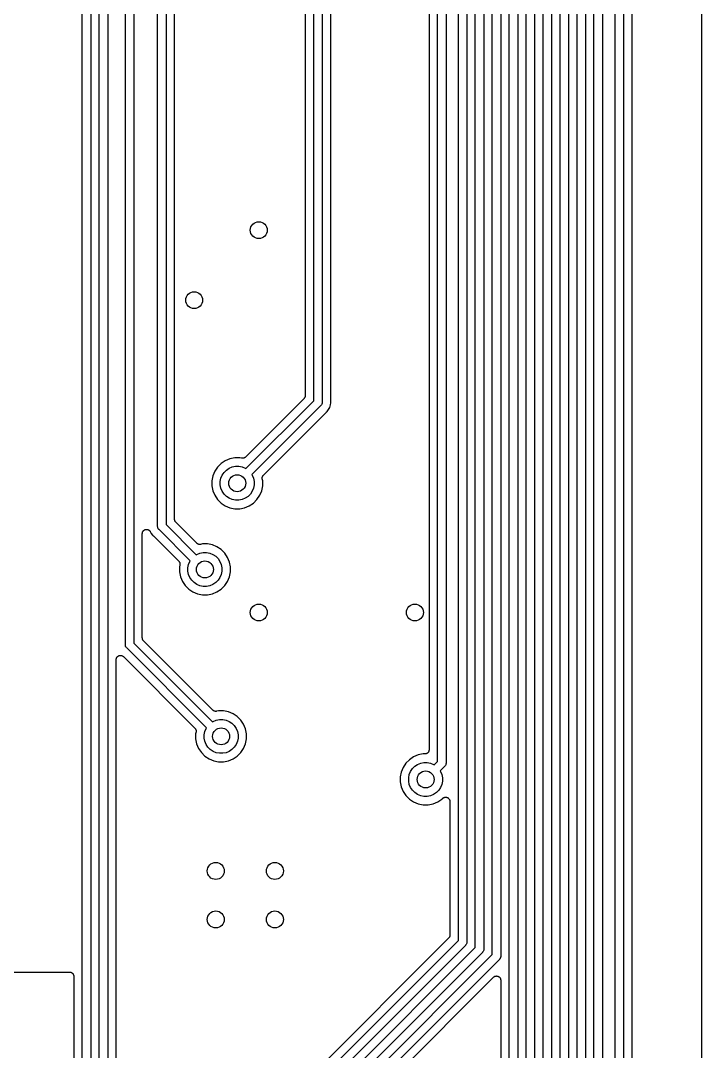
# Model space of a CAD drawing. Extents: x 49 to 143, y -158 to -38.
# Drawn here: x 126.84 to 142.9, y -110.17 to -85.86 of the extents above; entities that cross this region are included whole.
import ezdxf

# ---------------------------------------------------------------- set-up
doc = ezdxf.new("R2010")
doc.units = 0
doc.layers.add('BLACK', color=7, linetype='CONTINUOUS')

msp = doc.modelspace()

# ---------------------------------------------------------------- linework, layer by layer
at = {"layer": 'BLACK', "linetype": 'CONTINUOUS'}
for p, q in [((142.904, -38.2115), (142.904, -147.211)), ((140.57, -49.0926), (140.57, -118.458)), ((140.87, -116.438), (140.87, -49.0634)), ((141.07, -49.0269), (141.07, -116.438)), ((141.27, -116.31), (141.27, -49.0416)), ((140.37, -118.494), (140.37, -49.1291)), ((139.57, -119.152), (139.57, -55.1617)), ((139.77, -55.1252), (139.77, -119.116)), ((139.97, -118.986), (139.97, -54.996)), ((140.17, -54.9595), (140.17, -118.95)), ((139.37, -56.3693), (139.37, -119.281)), ((139.17, -119.318), (139.17, -56.4058)), ((129.313, -91.0771), (129.313, -63.4023)), ((129.513, -63.4023), (129.513, -100.543)), ((138.57, -63.6718), (138.57, -119.613)), ((138.77, -119.484), (138.77, -63.5427)), ((138.97, -63.5061), (138.97, -119.447)), ((138.37, -119.649), (138.37, -63.7084)), ((137.97, -107.888), (137.97, -64.045)), ((138.17, -64.0084), (138.17, -107.924)), ((137.17, -107.556), (137.17, -67.5513)), ((137.37, -67.5148), (137.37, -107.593)), ((137.57, -107.722), (137.57, -67.3856)), ((137.77, -67.3491), (137.77, -107.758)), ((136.479, -72.1747), (136.479, -103.059)), ((136.679, -103.337), (136.679, -72.0504)), ((136.879, -72.0139), (136.879, -103.373)), ((130.075, -87.8791), (130.075, -73.9433)), ((130.275, -73.9433), (130.275, -97.7486)), ((130.475, -97.6243), (130.475, -74.1085)), ((128.697, -113.224), (128.697, -79.3777)), ((128.897, -79.3412), (128.897, -113.26)), ((128.297, -113.058), (128.297, -79.5434)), ((128.497, -79.5069), (128.497, -113.094)), ((133.758, -94.8276), (133.758, -82.0834)), ((133.958, -82.0469), (133.958, -94.8641)), ((134.158, -94.8494), (134.158, -82.0616)), ((133.558, -82.2077), (133.558, -94.7033)), ((130.075, -97.7851), (130.075, -87.8791)), ((130.075, -87.8791), (130.075, -87.8791)), ((129.313, -100.579), (129.313, -91.0771)), ((129.313, -91.0771), (129.313, -91.0771)), ((133.529, -94.774), (132.147, -96.1556)), ((133.535, -94.7669), (133.529, -94.774)), ((133.541, -94.7598), (133.535, -94.7669)), ((133.546, -94.7507), (133.541, -94.7589)), ((133.541, -94.7589), (133.541, -94.7594)), ((133.541, -94.7594), (133.541, -94.7598)), ((133.55, -94.7427), (133.546, -94.7507)), ((133.553, -94.7329), (133.55, -94.7417)), ((133.55, -94.7417), (133.55, -94.7422)), ((133.55, -94.7422), (133.55, -94.7427)), ((133.556, -94.7241), (133.553, -94.7329)), ((133.557, -94.7139), (133.556, -94.7231)), ((133.556, -94.7231), (133.556, -94.7236)), ((133.556, -94.7236), (133.556, -94.7241)), ((133.558, -94.7047), (133.557, -94.7139)), ((133.558, -94.7033), (133.558, -94.7036)), ((133.558, -94.7036), (133.558, -94.7037)), ((133.558, -94.7037), (133.558, -94.7037)), ((133.558, -94.7037), (133.558, -94.7047)), ((132.157, -96.429), (133.758, -94.8276)), ((133.925, -94.9432), (132.298, -96.5704)), ((133.929, -94.9401), (133.925, -94.9432)), ((133.942, -94.9248), (133.929, -94.9401)), ((133.95, -94.9094), (133.942, -94.9248)), ((133.951, -94.9075), (133.95, -94.9094)), ((133.957, -94.8886), (133.951, -94.9075)), ((133.958, -94.8739), (133.957, -94.8801)), ((133.957, -94.8801), (133.957, -94.8886)), ((133.958, -94.8641), (133.958, -94.869)), ((133.958, -94.869), (133.958, -94.8739)), ((133.958, -94.8739), (133.958, -94.8739)), ((134.071, -95.0822), (134.109, -95.0365)), ((134.109, -95.0365), (134.137, -94.9844)), ((134.137, -94.9844), (134.154, -94.9278)), ((134.154, -94.9278), (134.158, -94.8788)), ((134.158, -94.8536), (134.158, -94.8494)), ((134.158, -94.8578), (134.158, -94.8536)), ((134.158, -94.8592), (134.158, -94.8578)), ((134.159, -94.869), (134.158, -94.8592)), ((134.158, -94.8787), (134.159, -94.869)), ((134.158, -94.8788), (134.158, -94.8787)), ((132.571, -96.5798), (134.056, -95.095)), ((134.056, -95.095), (134.057, -95.094)), ((134.057, -95.094), (134.061, -95.0914)), ((134.061, -95.0914), (134.064, -95.0884)), ((134.064, -95.0884), (134.071, -95.0822)), ((131.669, -96.2423), (131.571, -96.3079)), ((131.778, -96.1971), (131.669, -96.2423)), ((131.894, -96.174), (131.778, -96.1971)), ((132.012, -96.174), (131.894, -96.174)), ((132.057, -96.1829), (132.012, -96.174)), ((132.066, -96.1838), (132.057, -96.1829)), ((132.075, -96.1848), (132.066, -96.1838)), ((132.076, -96.1848), (132.075, -96.1848)), ((132.086, -96.1839), (132.076, -96.1848)), ((132.076, -96.1848), (132.076, -96.1848)), ((132.095, -96.1831), (132.086, -96.1839)), ((132.096, -96.183), (132.095, -96.183)), ((132.095, -96.183), (132.095, -96.1831)), ((132.105, -96.1803), (132.096, -96.183)), ((132.114, -96.1777), (132.105, -96.1803)), ((132.123, -96.173), (132.114, -96.1773)), ((132.114, -96.1773), (132.114, -96.1775)), ((132.114, -96.1775), (132.114, -96.1777)), ((132.131, -96.1687), (132.123, -96.173)), ((132.132, -96.1682), (132.131, -96.1684)), ((132.131, -96.1684), (132.131, -96.1687)), ((132.139, -96.1624), (132.132, -96.1682)), ((132.146, -96.1565), (132.139, -96.1624)), ((132.147, -96.1559), (132.146, -96.1565)), ((132.147, -96.1556), (132.147, -96.1559)), ((132.147, -96.1559), (132.147, -96.1559)), ((132.147, -96.1559), (132.147, -96.1559)), ((131.421, -96.4898), (131.376, -96.599)), ((131.487, -96.3915), (131.421, -96.4898)), ((131.571, -96.3079), (131.487, -96.3915)), ((131.642, -96.519), (131.698, -96.4633)), ((131.698, -96.4633), (131.764, -96.4195)), ((131.764, -96.4195), (131.836, -96.3894)), ((131.836, -96.3894), (131.914, -96.374)), ((131.914, -96.374), (131.992, -96.374)), ((131.992, -96.374), (132.07, -96.3894)), ((132.07, -96.3894), (132.142, -96.4195)), ((132.142, -96.4195), (132.157, -96.429)), ((131.376, -96.599), (131.353, -96.7149)), ((131.353, -96.7149), (131.353, -96.8331)), ((131.553, -96.7346), (131.568, -96.6573)), ((131.553, -96.8134), (131.553, -96.7346)), ((131.568, -96.6573), (131.599, -96.5845)), ((131.599, -96.5845), (131.642, -96.519)), ((132.298, -96.5704), (132.307, -96.5845)), ((132.307, -96.5845), (132.338, -96.6573)), ((132.338, -96.6573), (132.353, -96.7346)), ((132.353, -96.7346), (132.353, -96.8134)), ((132.542, -96.6492), (132.543, -96.6399)), ((132.542, -96.6497), (132.542, -96.6492)), ((132.542, -96.6502), (132.542, -96.6497)), ((132.543, -96.6594), (132.542, -96.6502)), ((132.543, -96.6399), (132.544, -96.6308)), ((132.544, -96.6687), (132.543, -96.6594)), ((132.544, -96.6298), (132.547, -96.621)), ((132.544, -96.6303), (132.544, -96.6298)), ((132.544, -96.6308), (132.544, -96.6303)), ((132.544, -96.6696), (132.544, -96.6687)), ((132.544, -96.67), (132.544, -96.6696)), ((132.544, -96.6696), (132.544, -96.6696)), ((132.544, -96.6696), (132.544, -96.6696)), ((132.553, -96.7149), (132.544, -96.67)), ((132.547, -96.621), (132.55, -96.6121)), ((132.55, -96.6112), (132.555, -96.6031)), ((132.55, -96.6117), (132.55, -96.6112)), ((132.55, -96.6121), (132.55, -96.6117)), ((132.553, -96.8331), (132.553, -96.7149)), ((132.555, -96.6031), (132.559, -96.5949)), ((132.559, -96.5945), (132.56, -96.5941)), ((132.559, -96.5949), (132.559, -96.5945)), ((132.56, -96.5941), (132.566, -96.587)), ((132.566, -96.587), (132.571, -96.5798)), ((131.353, -96.8331), (131.376, -96.949)), ((131.376, -96.949), (131.421, -97.0582)), ((131.568, -96.8907), (131.553, -96.8134)), ((131.599, -96.9635), (131.568, -96.8907)), ((131.642, -97.029), (131.599, -96.9635)), ((132.307, -96.9635), (132.264, -97.029)), ((132.338, -96.8907), (132.307, -96.9635)), ((132.353, -96.8134), (132.338, -96.8907)), ((132.485, -97.0582), (132.53, -96.949)), ((132.53, -96.949), (132.553, -96.8331)), ((131.421, -97.0582), (131.487, -97.1565)), ((131.487, -97.1565), (131.571, -97.24)), ((131.571, -97.24), (131.669, -97.3057)), ((131.698, -97.0847), (131.642, -97.029)), ((131.764, -97.1285), (131.698, -97.0847)), ((131.836, -97.1586), (131.764, -97.1285)), ((131.914, -97.174), (131.836, -97.1586)), ((131.992, -97.174), (131.914, -97.174)), ((132.07, -97.1586), (131.992, -97.174)), ((132.142, -97.1285), (132.07, -97.1586)), ((132.208, -97.0847), (132.142, -97.1285)), ((132.264, -97.029), (132.208, -97.0847)), ((132.237, -97.3057), (132.335, -97.2401)), ((132.335, -97.2401), (132.419, -97.1565)), ((132.419, -97.1565), (132.485, -97.0582)), ((131.669, -97.3057), (131.778, -97.3509)), ((131.778, -97.3509), (131.894, -97.374)), ((131.894, -97.374), (132.012, -97.374)), ((132.012, -97.374), (132.128, -97.3509)), ((132.128, -97.3509), (132.237, -97.3057)), ((130.476, -97.6336), (130.475, -97.6243)), ((130.477, -97.6427), (130.476, -97.6336)), ((130.477, -97.6432), (130.477, -97.6427)), ((130.477, -97.6437), (130.477, -97.6432)), ((130.48, -97.6526), (130.477, -97.6437)), ((130.482, -97.6615), (130.48, -97.6526)), ((130.482, -97.6619), (130.482, -97.6615)), ((130.483, -97.6624), (130.482, -97.6619)), ((130.487, -97.6706), (130.483, -97.6624)), ((130.491, -97.6788), (130.487, -97.6706)), ((130.491, -97.6792), (130.491, -97.6788)), ((130.492, -97.6797), (130.491, -97.6792)), ((130.498, -97.6868), (130.492, -97.6797)), ((130.503, -97.694), (130.498, -97.6868)), ((130.504, -97.6948), (130.503, -97.694)), ((130.504, -97.695), (130.504, -97.6948)), ((130.504, -97.6948), (130.504, -97.6948)), ((130.504, -97.6948), (130.504, -97.6948)), ((130.997, -98.1876), (130.504, -97.695)), ((129.713, -97.9599), (129.714, -97.9551)), ((129.713, -97.9613), (129.713, -97.9599)), ((129.713, -100.418), (129.713, -97.9613)), ((129.714, -97.9504), (129.715, -97.9455)), ((129.714, -97.9551), (129.714, -97.9504)), ((129.715, -97.9405), (129.717, -97.9359)), ((129.715, -97.9455), (129.715, -97.9405)), ((129.717, -97.9359), (129.718, -97.9313)), ((129.718, -97.9313), (129.72, -97.9267)), ((129.72, -97.9267), (129.721, -97.9219)), ((129.721, -97.9219), (129.723, -97.9177)), ((129.723, -97.9177), (129.725, -97.9133)), ((129.725, -97.9133), (129.728, -97.9092)), ((129.728, -97.9092), (129.73, -97.9048)), ((129.73, -97.9048), (129.734, -97.9011)), ((129.734, -97.9011), (129.736, -97.8972)), ((129.736, -97.8972), (129.74, -97.8937)), ((129.74, -97.8937), (129.743, -97.8898)), ((129.743, -97.8898), (129.747, -97.8868)), ((129.747, -97.8868), (129.75, -97.8835)), ((129.75, -97.8835), (129.754, -97.8807)), ((129.754, -97.8807), (129.758, -97.8776)), ((129.758, -97.8776), (129.762, -97.8754)), ((129.762, -97.8754), (129.766, -97.8728)), ((129.766, -97.8728), (129.771, -97.8709)), ((129.771, -97.8709), (129.776, -97.8686)), ((129.776, -97.8686), (129.78, -97.8672)), ((129.78, -97.8672), (129.785, -97.8654)), ((129.785, -97.8654), (129.789, -97.8645)), ((129.789, -97.8645), (129.794, -97.8631)), ((129.794, -97.8631), (129.799, -97.8626)), ((129.799, -97.8626), (129.804, -97.8617)), ((129.804, -97.8617), (129.809, -97.8617)), ((129.809, -97.8617), (129.814, -97.8613)), ((129.814, -97.8613), (129.818, -97.8618)), ((129.818, -97.8618), (129.823, -97.8618)), ((129.823, -97.8618), (129.828, -97.8628)), ((129.828, -97.8628), (129.833, -97.8633)), ((129.833, -97.8633), (129.838, -97.8647)), ((129.838, -97.8647), (129.842, -97.8657)), ((129.842, -97.8657), (129.847, -97.8676)), ((129.847, -97.8676), (129.852, -97.8691)), ((129.852, -97.8691), (129.856, -97.8714)), ((129.856, -97.8714), (129.86, -97.8732)), ((129.86, -97.8732), (129.865, -97.876)), ((129.865, -97.876), (129.869, -97.8784)), ((129.869, -97.8784), (129.873, -97.8814)), ((129.873, -97.8814), (129.877, -97.8841)), ((129.877, -97.8841), (129.88, -97.8876)), ((129.88, -97.8876), (129.884, -97.8908)), ((129.884, -97.8908), (129.887, -97.8945)), ((129.887, -97.8945), (129.89, -97.8979)), ((129.89, -97.8979), (129.893, -97.9021)), ((129.893, -97.9021), (129.896, -97.9059)), ((129.896, -97.9059), (129.899, -97.9102)), ((129.899, -97.9102), (129.901, -97.9141)), ((129.901, -97.9141), (129.924, -97.9575)), ((129.924, -97.9575), (129.956, -97.9955)), ((130.075, -97.79), (130.075, -97.7851)), ((130.076, -97.8096), (130.075, -97.79)), ((130.081, -97.8262), (130.076, -97.8096)), ((130.082, -97.8285), (130.081, -97.8262)), ((130.091, -97.8458), (130.082, -97.8285)), ((130.104, -97.8611), (130.091, -97.8458)), ((130.108, -97.8642), (130.104, -97.8611)), ((130.846, -98.6024), (130.108, -97.8642)), ((130.275, -97.7486), (130.987, -98.461)), ((129.956, -97.9955), (129.956, -97.9955)), ((129.956, -97.9955), (129.962, -98.0032)), ((129.962, -98.0032), (129.969, -98.0094)), ((129.969, -98.0094), (129.971, -98.0103)), ((129.971, -98.0103), (129.973, -98.0133)), ((129.973, -98.0133), (129.977, -98.016)), ((129.977, -98.016), (130.573, -98.6118)), ((131.004, -98.1935), (130.997, -98.1876)), ((131.011, -98.1994), (131.004, -98.1935)), ((131.012, -98.1996), (131.011, -98.1994)), ((131.012, -98.1999), (131.012, -98.1996)), ((131.02, -98.2043), (131.012, -98.1999)), ((131.028, -98.2088), (131.02, -98.2043)), ((131.029, -98.2089), (131.028, -98.2088)), ((131.029, -98.2092), (131.029, -98.2089)), ((131.038, -98.2119), (131.029, -98.2092)), ((131.047, -98.2147), (131.038, -98.2119)), ((131.048, -98.2149), (131.047, -98.2147)), ((131.047, -98.2147), (131.047, -98.2147)), ((131.132, -98.206), (131.087, -98.2149)), ((131.25, -98.206), (131.132, -98.206)), ((131.366, -98.2291), (131.25, -98.206)), ((130.987, -98.461), (131.002, -98.4515)), ((131.002, -98.4515), (131.074, -98.4214)), ((131.057, -98.2158), (131.048, -98.2149)), ((131.066, -98.2168), (131.057, -98.2158)), ((131.067, -98.2168), (131.066, -98.2168)), ((131.076, -98.216), (131.067, -98.2168)), ((131.067, -98.2168), (131.067, -98.2168)), ((131.074, -98.4214), (131.152, -98.406)), ((131.086, -98.2152), (131.076, -98.216)), ((131.087, -98.215), (131.086, -98.2152)), ((131.087, -98.2149), (131.087, -98.215)), ((131.087, -98.215), (131.087, -98.215)), ((131.087, -98.215), (131.087, -98.215)), ((131.152, -98.406), (131.23, -98.406)), ((131.23, -98.406), (131.308, -98.4214)), ((131.308, -98.4214), (131.38, -98.4515)), ((131.475, -98.2743), (131.366, -98.2291)), ((131.38, -98.4515), (131.446, -98.4953)), ((131.573, -98.3399), (131.475, -98.2743)), ((131.657, -98.4235), (131.573, -98.3399)), ((131.723, -98.5218), (131.657, -98.4235)), ((130.573, -98.6118), (130.573, -98.6121)), ((130.573, -98.6121), (130.573, -98.6121)), ((130.573, -98.6121), (130.573, -98.6121)), ((130.573, -98.6121), (130.574, -98.6128)), ((130.574, -98.6128), (130.579, -98.6201)), ((130.579, -98.6201), (130.585, -98.6273)), ((130.585, -98.6273), (130.585, -98.6277)), ((130.585, -98.6277), (130.586, -98.6281)), ((130.586, -98.6281), (130.59, -98.6364)), ((130.59, -98.6364), (130.594, -98.6445)), ((130.594, -98.6445), (130.594, -98.645)), ((130.594, -98.645), (130.595, -98.6454)), ((130.595, -98.6454), (130.597, -98.6543)), ((130.597, -98.6543), (130.6, -98.6632)), ((130.6, -98.6632), (130.6, -98.6637)), ((130.6, -98.6637), (130.6, -98.6641)), ((130.6, -98.6641), (130.601, -98.6734)), ((130.601, -98.6928), (130.6, -98.702)), ((130.601, -98.6734), (130.602, -98.6826)), ((130.602, -98.6836), (130.601, -98.6928)), ((130.602, -98.6826), (130.602, -98.6831)), ((130.602, -98.6831), (130.602, -98.6836)), ((130.791, -98.7666), (130.806, -98.6893)), ((130.806, -98.6893), (130.837, -98.6165)), ((130.837, -98.6165), (130.846, -98.6024)), ((131.446, -98.4953), (131.502, -98.551)), ((131.502, -98.551), (131.545, -98.6165)), ((131.545, -98.6165), (131.576, -98.6893)), ((131.576, -98.6893), (131.591, -98.7666)), ((131.768, -98.631), (131.723, -98.5218)), ((131.791, -98.7469), (131.768, -98.631)), ((130.6, -98.702), (130.591, -98.7469)), ((130.591, -98.7469), (130.591, -98.8651)), ((130.591, -98.8651), (130.614, -98.981)), ((130.791, -98.8454), (130.791, -98.7666)), ((130.806, -98.9227), (130.791, -98.8454)), ((130.837, -98.9955), (130.806, -98.9227)), ((131.576, -98.9227), (131.545, -98.9955)), ((131.591, -98.8454), (131.576, -98.9227)), ((131.591, -98.7666), (131.591, -98.8454)), ((131.768, -98.981), (131.791, -98.8651)), ((131.791, -98.8651), (131.791, -98.7469)), ((130.614, -98.981), (130.659, -99.0902)), ((130.659, -99.0902), (130.725, -99.1885)), ((130.88, -99.061), (130.837, -98.9955)), ((130.936, -99.1167), (130.88, -99.061)), ((131.002, -99.1605), (130.936, -99.1167)), ((131.074, -99.1906), (131.002, -99.1605)), ((131.38, -99.1605), (131.308, -99.1906)), ((131.446, -99.1167), (131.38, -99.1605)), ((131.502, -99.061), (131.446, -99.1167)), ((131.545, -98.9955), (131.502, -99.061)), ((131.657, -99.1885), (131.723, -99.0902)), ((131.723, -99.0902), (131.768, -98.981)), ((130.725, -99.1885), (130.809, -99.272)), ((130.809, -99.272), (130.907, -99.3377)), ((130.907, -99.3377), (131.016, -99.3829)), ((131.016, -99.3829), (131.132, -99.406)), ((131.152, -99.206), (131.074, -99.1906)), ((131.132, -99.406), (131.25, -99.406)), ((131.23, -99.206), (131.152, -99.206)), ((131.308, -99.1906), (131.23, -99.206)), ((131.25, -99.406), (131.366, -99.3829)), ((131.366, -99.3829), (131.475, -99.3377)), ((131.475, -99.3377), (131.573, -99.2721)), ((131.573, -99.2721), (131.657, -99.1885)), ((129.313, -100.584), (129.313, -100.579)), ((129.314, -100.604), (129.313, -100.584)), ((129.319, -100.619), (129.314, -100.604)), ((129.32, -100.622), (129.319, -100.619)), ((129.329, -100.64), (129.32, -100.622)), ((129.342, -100.655), (129.329, -100.64)), ((129.513, -100.543), (131.368, -102.398)), ((129.714, -100.428), (129.713, -100.418)), ((129.715, -100.437), (129.714, -100.428)), ((129.715, -100.438), (129.715, -100.437)), ((129.715, -100.437), (129.715, -100.437)), ((129.718, -100.447), (129.715, -100.438)), ((129.72, -100.455), (129.718, -100.447)), ((129.72, -100.456), (129.72, -100.455)), ((129.721, -100.456), (129.72, -100.456)), ((129.725, -100.465), (129.721, -100.456)), ((129.729, -100.473), (129.725, -100.465)), ((129.73, -100.474), (129.729, -100.473)), ((129.729, -100.473), (129.729, -100.473)), ((129.736, -100.481), (129.73, -100.474)), ((129.741, -100.488), (129.736, -100.481)), ((129.742, -100.489), (129.741, -100.488)), ((131.378, -102.125), (129.742, -100.489)), ((129.742, -100.489), (129.742, -100.489)), ((129.742, -100.489), (129.742, -100.489)), ((129.742, -100.489), (129.742, -100.489)), ((129.105, -100.894), (129.11, -100.886)), ((129.11, -100.886), (129.114, -100.877)), ((129.114, -100.877), (129.121, -100.87)), ((129.114, -100.877), (129.114, -100.877)), ((129.114, -100.877), (129.114, -100.877)), ((129.121, -100.87), (129.127, -100.862)), ((129.127, -100.862), (129.134, -100.856)), ((129.127, -100.862), (129.127, -100.862)), ((129.127, -100.862), (129.127, -100.862)), ((129.134, -100.856), (129.142, -100.85)), ((129.142, -100.85), (129.151, -100.846)), ((129.142, -100.85), (129.142, -100.85)), ((129.142, -100.85), (129.142, -100.85)), ((129.151, -100.846), (129.159, -100.841)), ((129.159, -100.841), (129.159, -100.841)), ((129.159, -100.841), (129.16, -100.841)), ((129.16, -100.841), (129.169, -100.838)), ((129.169, -100.838), (129.178, -100.836)), ((129.178, -100.836), (129.178, -100.835)), ((129.178, -100.835), (129.188, -100.835)), ((129.178, -100.836), (129.178, -100.836)), ((129.188, -100.835), (129.197, -100.834)), ((129.197, -100.834), (129.198, -100.834)), ((129.198, -100.834), (129.198, -100.834)), ((129.198, -100.834), (129.207, -100.835)), ((129.207, -100.835), (129.217, -100.836)), ((129.217, -100.836), (129.217, -100.836)), ((129.217, -100.836), (129.217, -100.836)), ((129.217, -100.836), (129.226, -100.839)), ((129.226, -100.839), (129.235, -100.841)), ((129.235, -100.841), (129.236, -100.841)), ((129.236, -100.841), (129.236, -100.842)), ((129.236, -100.842), (129.244, -100.846)), ((129.244, -100.846), (129.253, -100.851)), ((129.253, -100.851), (129.253, -100.851)), ((129.253, -100.851), (129.253, -100.851)), ((129.253, -100.851), (129.26, -100.857)), ((129.26, -100.857), (129.268, -100.863)), ((129.268, -100.863), (130.954, -102.549)), ((129.346, -100.658), (129.342, -100.655)), ((131.227, -102.539), (129.346, -100.658)), ((129.097, -100.932), (129.098, -100.923)), ((129.097, -100.933), (129.097, -100.932)), ((129.097, -100.934), (129.097, -100.933)), ((129.097, -100.933), (129.097, -100.933)), ((129.097, -100.933), (129.097, -100.933)), ((129.097, -113.245), (129.097, -100.934)), ((129.098, -100.923), (129.099, -100.913)), ((129.099, -100.913), (129.102, -100.904)), ((129.099, -100.913), (129.099, -100.913)), ((129.099, -100.913), (129.099, -100.913)), ((129.102, -100.904), (129.105, -100.895)), ((129.105, -100.895), (129.105, -100.894)), ((129.105, -100.894), (129.105, -100.894)), ((131.385, -102.131), (131.378, -102.125)), ((131.392, -102.136), (131.385, -102.131)), ((131.393, -102.137), (131.392, -102.136)), ((131.401, -102.141), (131.393, -102.137)), ((131.393, -102.137), (131.393, -102.137)), ((131.409, -102.146), (131.401, -102.141)), ((131.41, -102.146), (131.409, -102.146)), ((131.419, -102.149), (131.41, -102.146)), ((131.41, -102.146), (131.41, -102.146)), ((131.428, -102.152), (131.419, -102.149)), ((131.429, -102.152), (131.428, -102.152)), ((131.428, -102.152), (131.428, -102.152)), ((131.438, -102.153), (131.429, -102.152)), ((131.447, -102.154), (131.438, -102.153)), ((131.448, -102.154), (131.447, -102.154)), ((131.457, -102.153), (131.448, -102.154)), ((131.448, -102.154), (131.448, -102.154)), ((131.455, -102.358), (131.533, -102.343)), ((131.467, -102.152), (131.457, -102.153)), ((131.468, -102.152), (131.467, -102.152)), ((131.513, -102.143), (131.468, -102.152)), ((131.468, -102.152), (131.468, -102.152)), ((131.468, -102.152), (131.468, -102.152)), ((131.468, -102.152), (131.468, -102.152)), ((131.631, -102.143), (131.513, -102.143)), ((131.533, -102.343), (131.611, -102.343)), ((131.611, -102.343), (131.689, -102.358)), ((131.747, -102.166), (131.631, -102.143)), ((131.856, -102.211), (131.747, -102.166)), ((131.954, -102.277), (131.856, -102.211)), ((132.038, -102.361), (131.954, -102.277)), ((130.954, -102.549), (130.954, -102.549)), ((130.954, -102.549), (130.954, -102.549)), ((130.954, -102.549), (130.954, -102.549)), ((130.954, -102.549), (130.955, -102.55)), ((130.955, -102.55), (130.96, -102.557)), ((130.96, -102.557), (130.966, -102.564)), ((130.966, -102.564), (130.966, -102.565)), ((130.966, -102.565), (130.967, -102.565)), ((130.967, -102.565), (130.971, -102.573)), ((130.971, -102.573), (130.975, -102.582)), ((130.975, -102.582), (130.975, -102.582)), ((130.975, -102.582), (130.976, -102.582)), ((130.976, -102.582), (130.978, -102.591)), ((131.187, -102.626), (131.218, -102.554)), ((131.218, -102.554), (131.227, -102.539)), ((131.368, -102.398), (131.383, -102.389)), ((131.383, -102.389), (131.455, -102.358)), ((131.689, -102.358), (131.761, -102.389)), ((131.761, -102.389), (131.827, -102.432)), ((131.827, -102.432), (131.883, -102.488)), ((131.883, -102.488), (131.926, -102.554)), ((131.926, -102.554), (131.957, -102.626)), ((132.104, -102.459), (132.038, -102.361)), ((132.149, -102.568), (132.104, -102.459)), ((132.172, -102.684), (132.149, -102.568)), ((130.981, -102.639), (130.972, -102.684)), ((130.972, -102.684), (130.972, -102.802)), ((130.972, -102.802), (130.995, -102.918)), ((130.978, -102.591), (130.981, -102.6)), ((130.981, -102.6), (130.981, -102.601)), ((130.981, -102.601), (130.981, -102.601)), ((130.981, -102.601), (130.982, -102.61)), ((130.982, -102.63), (130.981, -102.639)), ((130.982, -102.61), (130.983, -102.62)), ((130.983, -102.621), (130.982, -102.63)), ((130.983, -102.62), (130.983, -102.62)), ((130.983, -102.62), (130.983, -102.621)), ((131.172, -102.704), (131.187, -102.626)), ((131.172, -102.782), (131.172, -102.704)), ((131.187, -102.86), (131.172, -102.782)), ((131.957, -102.626), (131.972, -102.704)), ((131.972, -102.782), (131.957, -102.86)), ((131.972, -102.704), (131.972, -102.782)), ((132.149, -102.918), (132.172, -102.802)), ((132.172, -102.802), (132.172, -102.684)), ((130.995, -102.918), (131.04, -103.027)), ((131.04, -103.027), (131.106, -103.125)), ((131.218, -102.932), (131.187, -102.86)), ((131.261, -102.998), (131.218, -102.932)), ((131.317, -103.054), (131.261, -102.998)), ((131.383, -103.097), (131.317, -103.054)), ((131.827, -103.054), (131.761, -103.097)), ((131.883, -102.998), (131.827, -103.054)), ((131.926, -102.932), (131.883, -102.998)), ((131.957, -102.86), (131.926, -102.932)), ((132.038, -103.125), (132.104, -103.027)), ((132.104, -103.027), (132.149, -102.918)), ((136.478, -103.07), (136.477, -103.079)), ((136.479, -103.06), (136.478, -103.07)), ((136.479, -103.059), (136.479, -103.06)), ((136.479, -103.06), (136.479, -103.06)), ((136.479, -103.06), (136.479, -103.06)), ((136.479, -103.06), (136.479, -103.06)), ((131.106, -103.125), (131.19, -103.209)), ((131.19, -103.209), (131.288, -103.275)), ((131.288, -103.275), (131.397, -103.32)), ((131.455, -103.128), (131.383, -103.097)), ((131.533, -103.143), (131.455, -103.128)), ((131.611, -103.143), (131.533, -103.143)), ((131.689, -103.128), (131.611, -103.143)), ((131.761, -103.097), (131.689, -103.128)), ((131.747, -103.32), (131.856, -103.275)), ((131.856, -103.275), (131.954, -103.209)), ((131.954, -103.209), (132.038, -103.125)), ((136.016, -103.293), (135.932, -103.377)), ((136.114, -103.227), (136.016, -103.293)), ((136.223, -103.182), (136.114, -103.227)), ((136.339, -103.159), (136.223, -103.182)), ((136.379, -103.159), (136.339, -103.159)), ((136.388, -103.158), (136.379, -103.159)), ((136.398, -103.157), (136.388, -103.158)), ((136.407, -103.154), (136.398, -103.157)), ((136.398, -103.157), (136.398, -103.157)), ((136.398, -103.157), (136.398, -103.157)), ((136.416, -103.152), (136.407, -103.154)), ((136.417, -103.152), (136.416, -103.152)), ((136.425, -103.147), (136.417, -103.151)), ((136.417, -103.151), (136.417, -103.152)), ((136.434, -103.143), (136.425, -103.147)), ((136.442, -103.136), (136.434, -103.142)), ((136.434, -103.142), (136.434, -103.142)), ((136.434, -103.142), (136.434, -103.143)), ((136.449, -103.13), (136.442, -103.136)), ((136.455, -103.123), (136.449, -103.13)), ((136.449, -103.13), (136.449, -103.13)), ((136.449, -103.13), (136.449, -103.13)), ((136.462, -103.115), (136.455, -103.123)), ((136.466, -103.107), (136.462, -103.115)), ((136.462, -103.115), (136.462, -103.115)), ((136.462, -103.115), (136.462, -103.115)), ((136.471, -103.098), (136.466, -103.107)), ((136.474, -103.089), (136.471, -103.098)), ((136.471, -103.098), (136.471, -103.098)), ((136.471, -103.098), (136.471, -103.098)), ((136.477, -103.08), (136.474, -103.089)), ((136.477, -103.079), (136.477, -103.079)), ((136.477, -103.079), (136.477, -103.08)), ((131.397, -103.32), (131.513, -103.343)), ((131.513, -103.343), (131.631, -103.343)), ((131.631, -103.343), (131.747, -103.32)), ((135.866, -103.475), (135.821, -103.584)), ((135.932, -103.377), (135.866, -103.475)), ((136.044, -103.57), (136.087, -103.504)), ((136.087, -103.504), (136.143, -103.448)), ((136.143, -103.448), (136.209, -103.405)), ((136.209, -103.405), (136.281, -103.374)), ((136.281, -103.374), (136.359, -103.359)), ((136.359, -103.359), (136.437, -103.359)), ((136.437, -103.359), (136.515, -103.374)), ((136.515, -103.374), (136.587, -103.405)), ((136.587, -103.405), (136.602, -103.414)), ((136.602, -103.414), (136.679, -103.337)), ((136.846, -103.452), (136.743, -103.555)), ((136.743, -103.555), (136.752, -103.57)), ((136.85, -103.449), (136.846, -103.452)), ((136.863, -103.434), (136.85, -103.449)), ((136.872, -103.416), (136.863, -103.434)), ((136.875, -103.405), (136.872, -103.416)), ((136.878, -103.398), (136.875, -103.405)), ((136.879, -103.383), (136.878, -103.39)), ((136.878, -103.39), (136.878, -103.398)), ((136.879, -103.373), (136.879, -103.378)), ((136.879, -103.378), (136.879, -103.383)), ((136.879, -103.383), (136.879, -103.383)), ((135.821, -103.584), (135.798, -103.7)), ((135.798, -103.7), (135.798, -103.818)), ((135.998, -103.72), (136.013, -103.642)), ((135.998, -103.798), (135.998, -103.72)), ((136.013, -103.876), (135.998, -103.798)), ((136.013, -103.642), (136.044, -103.57)), ((136.752, -103.57), (136.783, -103.642)), ((136.783, -103.642), (136.798, -103.72)), ((136.798, -103.798), (136.783, -103.876)), ((136.798, -103.72), (136.798, -103.798)), ((135.798, -103.818), (135.821, -103.934)), ((135.821, -103.934), (135.866, -104.043)), ((135.866, -104.043), (135.932, -104.141)), ((136.044, -103.948), (136.013, -103.876)), ((136.087, -104.014), (136.044, -103.948)), ((136.143, -104.07), (136.087, -104.014)), ((136.709, -104.014), (136.653, -104.07)), ((136.752, -103.948), (136.709, -104.014)), ((136.783, -103.876), (136.752, -103.948)), ((135.932, -104.141), (136.016, -104.225)), ((136.016, -104.225), (136.114, -104.291)), ((136.114, -104.291), (136.223, -104.336)), ((136.209, -104.113), (136.143, -104.07)), ((136.281, -104.144), (136.209, -104.113)), ((136.359, -104.159), (136.281, -104.144)), ((136.437, -104.159), (136.359, -104.159)), ((136.515, -104.144), (136.437, -104.159)), ((136.587, -104.113), (136.515, -104.144)), ((136.573, -104.336), (136.682, -104.291)), ((136.653, -104.07), (136.587, -104.113)), ((136.682, -104.291), (136.78, -104.225)), ((136.78, -104.225), (136.799, -104.206)), ((136.799, -104.206), (136.8, -104.206)), ((136.8, -104.205), (136.808, -104.199)), ((136.8, -104.206), (136.8, -104.205)), ((136.8, -104.206), (136.8, -104.206)), ((136.8, -104.206), (136.8, -104.206)), ((136.808, -104.199), (136.815, -104.193)), ((136.815, -104.193), (136.824, -104.189)), ((136.815, -104.193), (136.815, -104.193)), ((136.815, -104.193), (136.815, -104.193)), ((136.824, -104.189), (136.832, -104.184)), ((136.832, -104.184), (136.833, -104.184)), ((136.833, -104.184), (136.842, -104.182)), ((136.833, -104.184), (136.833, -104.184)), ((136.842, -104.182), (136.851, -104.179)), ((136.851, -104.179), (136.851, -104.179)), ((136.851, -104.179), (136.852, -104.179)), ((136.852, -104.179), (136.861, -104.178)), ((136.861, -104.178), (136.871, -104.177)), ((136.871, -104.177), (136.871, -104.177)), ((136.871, -104.177), (136.871, -104.177)), ((136.871, -104.177), (136.88, -104.178)), ((136.88, -104.178), (136.89, -104.179)), ((136.89, -104.179), (136.89, -104.179)), ((136.89, -104.179), (136.89, -104.179)), ((136.89, -104.179), (136.899, -104.182)), ((136.899, -104.182), (136.909, -104.185)), ((136.909, -104.185), (136.909, -104.185)), ((136.909, -104.185), (136.909, -104.185)), ((136.909, -104.185), (136.917, -104.189)), ((136.917, -104.189), (136.926, -104.194)), ((136.926, -104.194), (136.926, -104.194)), ((136.926, -104.194), (136.926, -104.194)), ((136.926, -104.194), (136.933, -104.2)), ((136.933, -104.2), (136.941, -104.207)), ((136.941, -104.207), (136.941, -104.207)), ((136.941, -104.207), (136.941, -104.207)), ((136.941, -104.207), (136.947, -104.214)), ((136.947, -104.214), (136.953, -104.222)), ((136.953, -104.222), (136.953, -104.222)), ((136.953, -104.222), (136.953, -104.222)), ((136.953, -104.222), (136.958, -104.23)), ((136.958, -104.23), (136.962, -104.239)), ((136.962, -104.239), (136.962, -104.239)), ((136.962, -104.239), (136.962, -104.239)), ((136.962, -104.239), (136.965, -104.248)), ((136.965, -104.248), (136.968, -104.258)), ((136.968, -104.258), (136.968, -104.258)), ((136.968, -104.258), (136.968, -104.258)), ((136.968, -104.258), (136.969, -104.267)), ((136.969, -104.267), (136.97, -104.277)), ((136.97, -104.277), (136.97, -107.432)), ((136.223, -104.336), (136.339, -104.359)), ((136.339, -104.359), (136.457, -104.359)), ((136.457, -104.359), (136.573, -104.336)), ((136.969, -107.443), (136.968, -107.452)), ((136.968, -107.452), (136.968, -107.452)), ((136.968, -107.452), (136.968, -107.453)), ((136.97, -107.433), (136.969, -107.443)), ((136.97, -107.432), (136.97, -107.432)), ((136.97, -107.432), (136.97, -107.432)), ((136.97, -107.432), (136.97, -107.432)), ((136.97, -107.432), (136.97, -107.433)), ((136.941, -107.503), (127.945, -116.499)), ((128.076, -116.65), (137.17, -107.556)), ((137.337, -107.672), (128.243, -116.766)), ((136.947, -107.496), (136.941, -107.503)), ((136.952, -107.488), (136.947, -107.496)), ((136.953, -107.488), (136.952, -107.488)), ((136.957, -107.479), (136.953, -107.488)), ((136.953, -107.488), (136.953, -107.488)), ((136.962, -107.471), (136.957, -107.479)), ((136.965, -107.462), (136.962, -107.47)), ((136.962, -107.47), (136.962, -107.471)), ((136.962, -107.471), (136.962, -107.471)), ((136.968, -107.453), (136.965, -107.462)), ((137.341, -107.669), (137.337, -107.672)), ((137.353, -107.654), (137.341, -107.669)), ((137.363, -107.636), (137.353, -107.654)), ((137.367, -107.623), (137.363, -107.636)), ((137.368, -107.617), (137.367, -107.623)), ((137.369, -107.612), (137.368, -107.617)), ((137.37, -107.603), (137.369, -107.612)), ((137.37, -107.593), (137.37, -107.598)), ((137.37, -107.598), (137.37, -107.603)), ((137.37, -107.603), (137.37, -107.603)), ((129.2, -116.092), (137.57, -107.722)), ((137.737, -107.838), (129.367, -116.208)), ((129.6, -116.258), (137.97, -107.888)), ((137.741, -107.834), (137.737, -107.838)), ((137.753, -107.819), (137.741, -107.834)), ((137.761, -107.805), (137.753, -107.819)), ((137.763, -107.802), (137.761, -107.805)), ((137.768, -107.783), (137.763, -107.802)), ((137.769, -107.775), (137.768, -107.783)), ((137.77, -107.768), (137.769, -107.775)), ((137.77, -107.758), (137.77, -107.763)), ((137.77, -107.763), (137.77, -107.768)), ((137.77, -107.768), (137.77, -107.768)), ((138.17, -107.934), (138.169, -107.94)), ((138.17, -107.924), (138.17, -107.929)), ((138.17, -107.929), (138.17, -107.934)), ((138.17, -107.934), (138.17, -107.934)), ((138.137, -108.003), (129.767, -116.373)), ((138.141, -108), (138.137, -108.003)), ((138.153, -107.985), (138.141, -108)), ((138.159, -107.975), (138.153, -107.985)), ((138.163, -107.968), (138.159, -107.975)), ((138.168, -107.949), (138.163, -107.968)), ((138.169, -107.94), (138.168, -107.949)), ((118.761, -108.302), (127.997, -108.302)), ((127.997, -108.302), (127.998, -108.302)), ((127.998, -108.302), (127.998, -108.302)), ((127.998, -108.302), (127.998, -108.302)), ((127.998, -108.302), (127.998, -108.302)), ((127.998, -108.302), (128.008, -108.303)), ((128.008, -108.303), (128.017, -108.304)), ((128.017, -108.304), (128.017, -108.304)), ((128.017, -108.304), (128.018, -108.304)), ((128.018, -108.304), (128.027, -108.307)), ((128.027, -108.307), (128.036, -108.31)), ((128.036, -108.31), (128.036, -108.31)), ((128.036, -108.31), (128.036, -108.31)), ((128.036, -108.31), (128.045, -108.315)), ((128.045, -108.315), (128.053, -108.319)), ((128.053, -108.319), (128.053, -108.319)), ((128.053, -108.319), (128.053, -108.319)), ((128.053, -108.319), (128.061, -108.326)), ((128.061, -108.326), (128.068, -108.332)), ((128.068, -108.332), (128.068, -108.332)), ((128.068, -108.332), (128.068, -108.332)), ((128.068, -108.332), (128.074, -108.339)), ((128.074, -108.339), (128.08, -108.347)), ((128.08, -108.347), (128.08, -108.347)), ((128.08, -108.347), (128.081, -108.347)), ((128.081, -108.347), (128.085, -108.356)), ((128.085, -108.356), (128.089, -108.364)), ((128.089, -108.364), (128.09, -108.364)), ((128.09, -108.364), (128.09, -108.365)), ((128.09, -108.365), (128.092, -108.374)), ((128.092, -108.374), (128.095, -108.383)), ((128.095, -108.383), (128.095, -108.383)), ((128.095, -108.383), (128.095, -108.383)), ((128.095, -108.383), (128.096, -108.393)), ((128.096, -108.393), (128.097, -108.402)), ((128.097, -108.402), (128.097, -112.934)), ((129.996, -116.427), (137.999, -108.424)), ((137.999, -108.424), (138, -108.423)), ((138, -108.423), (138.008, -108.417)), ((138, -108.423), (138, -108.423)), ((138, -108.423), (138, -108.423)), ((138, -108.423), (138, -108.423)), ((138.008, -108.417), (138.015, -108.411)), ((138.015, -108.411), (138.024, -108.406)), ((138.015, -108.411), (138.015, -108.411)), ((138.015, -108.411), (138.015, -108.411)), ((138.024, -108.406), (138.032, -108.402)), ((138.032, -108.402), (138.033, -108.402)), ((138.033, -108.402), (138.042, -108.399)), ((138.033, -108.402), (138.033, -108.402)), ((138.042, -108.399), (138.051, -108.397)), ((138.051, -108.397), (138.051, -108.396)), ((138.051, -108.396), (138.052, -108.396)), ((138.052, -108.396), (138.061, -108.396)), ((138.061, -108.396), (138.071, -108.395)), ((138.071, -108.395), (138.071, -108.395)), ((138.071, -108.395), (138.071, -108.395)), ((138.071, -108.395), (138.08, -108.396)), ((138.08, -108.396), (138.09, -108.397)), ((138.09, -108.397), (138.09, -108.397)), ((138.09, -108.397), (138.09, -108.397)), ((138.09, -108.397), (138.099, -108.4)), ((138.099, -108.4), (138.109, -108.403)), ((138.109, -108.403), (138.109, -108.403)), ((138.109, -108.403), (138.109, -108.403)), ((138.109, -108.403), (138.117, -108.407)), ((138.117, -108.407), (138.126, -108.412)), ((138.126, -108.412), (138.126, -108.412)), ((138.126, -108.412), (138.126, -108.412)), ((138.126, -108.412), (138.134, -108.418)), ((138.134, -108.418), (138.141, -108.424)), ((138.141, -108.424), (138.141, -108.424)), ((138.141, -108.424), (138.141, -108.425)), ((138.141, -108.425), (138.147, -108.432)), ((138.147, -108.432), (138.153, -108.439)), ((138.153, -108.439), (138.153, -108.44)), ((138.153, -108.44), (138.153, -108.44)), ((138.153, -108.44), (138.158, -108.448)), ((138.158, -108.448), (138.162, -108.457)), ((138.162, -108.457), (138.162, -108.457)), ((138.162, -108.457), (138.163, -108.457)), ((138.163, -108.457), (138.165, -108.466)), ((138.165, -108.466), (138.168, -108.475)), ((138.168, -108.475), (138.168, -108.475)), ((138.168, -108.475), (138.168, -108.476)), ((138.168, -108.476), (138.169, -108.485)), ((138.169, -108.485), (138.17, -108.495)), ((138.17, -108.495), (138.17, -119.635))]:
    msp.add_line(p, q, dxfattribs=at)
at = {"layer": 'BLACK'}
for centre in [(132.461, -90.805), (130.937, -92.456), (131.953, -96.774), (131.191, -98.806), (132.461, -99.822), (136.144, -99.822), (131.572, -102.743), (136.398, -103.759), (131.445, -105.918), (132.842, -105.918), (131.445, -107.061), (132.842, -107.061)]:
    msp.add_circle(centre, 0.2, dxfattribs=at)

doc.saveas('drawing.dxf')
